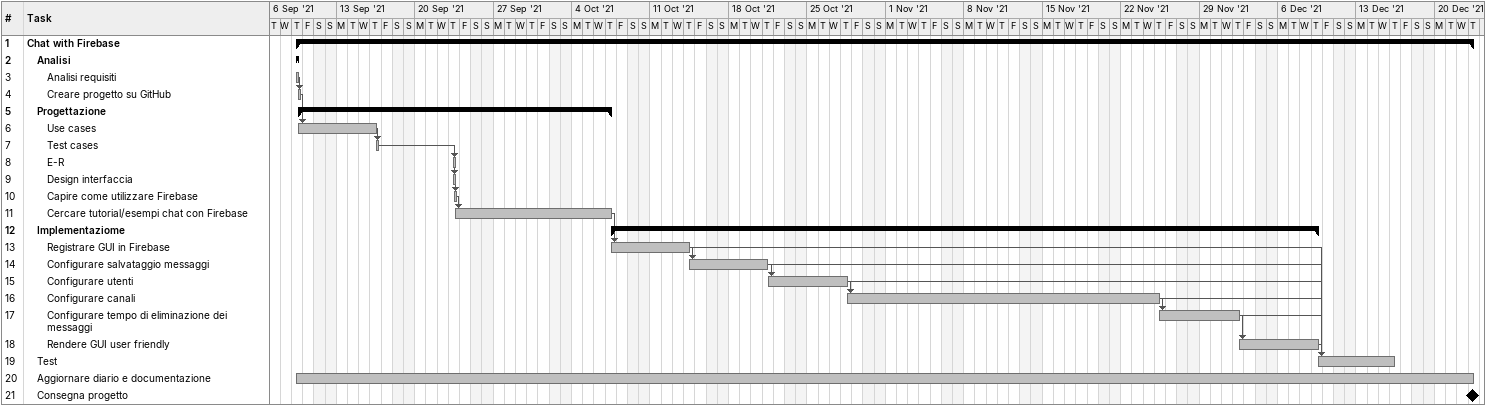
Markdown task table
| ID | Level | Task | Start | Finish | Predecessors |
|---|---|---|---|---|---|
| 1 | 1 | **Chat with Firebase** | 2021-09-09 | 2021-12-23 |  |
| 2 | 2 | **Analisi** | 2021-09-09 | 2021-09-09 |  |
| 3 | 3 | Analisi requisiti | 2021-09-09 | 2021-09-09 |  |
| 4 | 3 | Creare progetto su GitHub | 2021-09-09 | 2021-09-09 | 3 |
| 5 | 2 | **Progettazione** | 2021-09-09 | 2021-10-07 |  |
| 6 | 3 | Use cases | 2021-09-09 | 2021-09-16 | 4 |
| 7 | 3 | Test cases | 2021-09-16 | 2021-09-16 | 6 |
| 8 | 3 | E-R | 2021-09-23 | 2021-09-23 | 7 |
| 9 | 3 | Design interfaccia | 2021-09-23 | 2021-09-23 | 8 |
| 10 | 3 | Capire come utilizzare Firebase | 2021-09-23 | 2021-09-23 | 9 |
| 11 | 3 | Cercare tutorial/esempi chat con Firebase | 2021-09-23 | 2021-10-07 | 10 |
| 12 | 2 | **Implementaziome** | 2021-10-07 | 2021-12-09 |  |
| 13 | 3 | Registrare GUI in Firebase | 2021-10-07 | 2021-10-14 | 11 |
| 14 | 3 | Configurare salvataggio messaggi | 2021-10-14 | 2021-10-21 | 13 |
| 15 | 3 | Configurare utenti | 2021-10-21 | 2021-10-28 | 14 |
| 16 | 3 | Configurare canali | 2021-10-28 | 2021-11-25 | 15 |
| 17 | 3 | Configurare tempo di eliminazione dei messaggi | 2021-11-25 | 2021-12-02 | 16 |
| 18 | 3 | Rendere GUI user friendly | 2021-12-02 | 2021-12-09 | 17 |
| 19 | 2 | Test | 2021-12-09 | 2021-12-16 | 14, 15, 16, 17, 18, 13 |
| 20 | 2 | Aggiornare diario e documentazione | 2021-09-09 | 2021-12-23 |  |
| 21 | 2 | Consegna progetto (milestone) | 2021-12-23 | 2021-12-23 |  |
